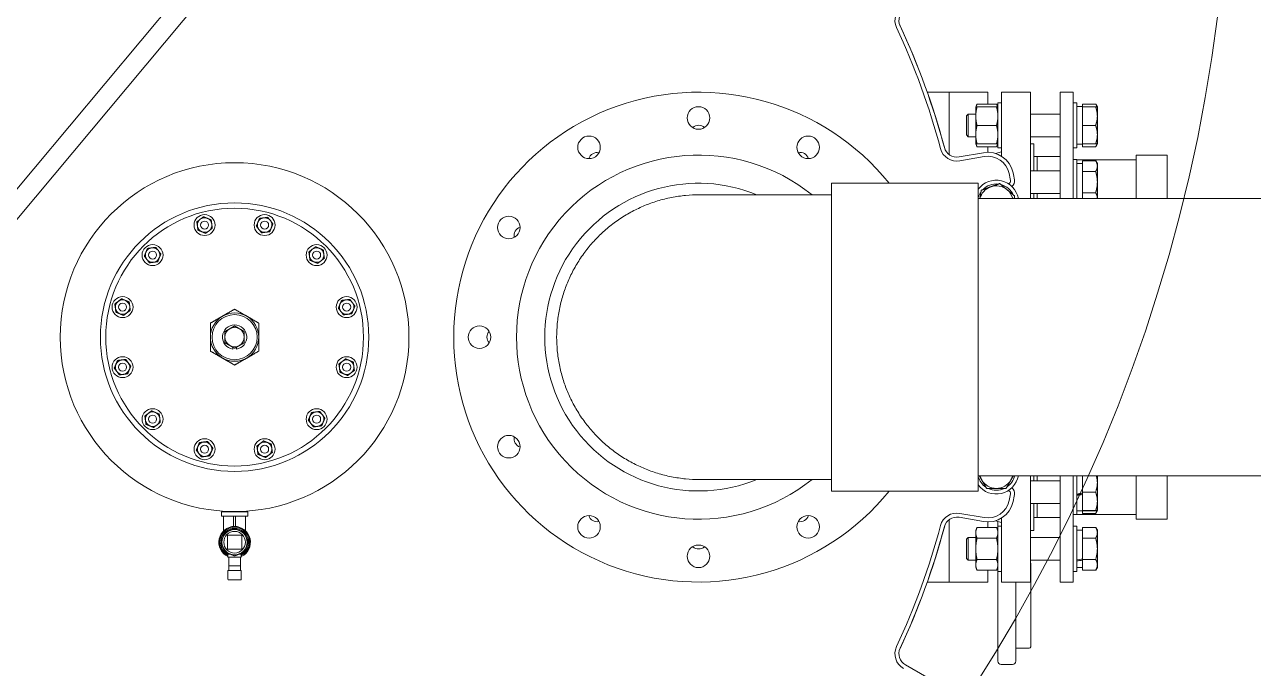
# Model space of a CAD drawing. Header units: inches. Extents: x 20 to 536, y 8 to 344.
# Drawn here: x 103.03 to 150.71, y 240.91 to 265.88 of the extents above; entities that cross this region are included whole.
import ezdxf

# ---------------------------------------------------------------- set-up
doc = ezdxf.new("R2010")
doc.units = ezdxf.units.IN
doc.header["$LTSCALE"] = 16
doc.header["$MEASUREMENT"] = 0
doc.layers.add('Visible', color=7, linetype='Continuous', lineweight=18)

msp = doc.modelspace()

# ---------------------------------------------------------------- linework, layer by layer
at = {"layer": 'Visible', "linetype": 'Continuous', "lineweight": 18}
for p, q in [((95.887973, 251.310081), (110.958537, 269.34139)), ((111.534004, 268.860414), (96.46344, 250.829105)), ((138.907326, 263.260326), (138.053795, 263.260326)), ((138.907326, 263.260326), (138.907326, 260.834954)), ((138.907326, 260.834954), (138.907326, 263.260326)), ((138.907326, 263.260326), (140.407326, 263.260326)), ((140.407326, 262.800925), (140.407326, 263.260326)), ((140.93435, 260.775675), (140.93435, 263.260326)), ((140.93435, 263.260326), (142.05935, 263.260326)), ((142.05935, 259.135326), (142.05935, 263.260326)), ((143.21435, 263.260326), (143.21435, 259.135326)), ((143.71435, 263.260326), (143.21435, 263.260326)), ((143.71435, 259.135326), (143.71435, 263.260326)), ((139.934725, 262.689696), (139.986592, 262.800925)), ((139.934725, 262.689696), (139.934725, 262.330196)), ((139.986592, 262.800925), (140.741858, 262.800925)), ((139.986592, 262.689696), (140.741858, 262.689696)), ((140.793725, 262.689696), (140.741858, 262.800925)), ((140.793725, 262.845696), (140.793725, 261.095696)), ((140.793725, 262.845696), (140.93435, 262.845696)), ((143.71435, 262.845696), (143.854975, 262.845696)), ((143.854975, 261.095696), (143.854975, 262.845696)), ((143.854975, 262.700196), (144.073975, 262.700196)), ((144.073975, 262.700196), (144.073975, 262.800632)), ((144.073975, 262.800632), (144.587904, 262.800632)), ((144.073975, 262.700196), (144.073975, 262.690768)), ((144.073975, 262.439916), (144.073975, 262.690768)), ((144.073975, 262.690768), (144.587904, 262.690768)), ((144.652098, 262.689449), (144.588784, 262.799112)), ((144.6521, 262.689446), (144.652098, 262.689449)), ((144.6521, 262.332058), (144.6521, 262.689446)), ((139.573975, 262.342046), (139.640129, 262.408196)), ((139.573975, 261.599346), (139.573975, 262.342046)), ((139.640129, 262.408196), (139.640129, 261.533196)), ((139.934725, 262.408196), (139.640129, 262.408196)), ((139.934725, 262.330196), (139.934725, 261.611196)), ((143.21435, 262.408196), (142.05935, 262.408196)), ((144.073975, 262.439916), (144.073975, 262.2242)), ((144.073975, 261.973348), (144.073975, 262.2242)), ((144.6521, 261.613312), (144.6521, 262.332058)), ((139.986592, 261.970696), (140.741858, 261.970696)), ((144.073975, 261.721569), (144.073975, 261.973348)), ((144.073975, 261.973348), (144.587904, 261.973348)), ((139.573975, 261.599346), (139.640129, 261.533196)), ((139.934725, 261.533196), (139.640129, 261.533196)), ((139.934725, 261.611196), (139.934725, 261.251696)), ((139.934725, 261.251696), (139.986592, 261.140466)), ((139.986592, 261.251696), (140.741858, 261.251696)), ((140.793725, 261.251696), (140.741858, 261.140466)), ((143.21435, 261.533196), (142.05935, 261.533196)), ((142.05935, 261.260326), (142.18435, 261.260326)), ((142.18435, 260.208234), (142.18435, 261.260326)), ((144.073975, 261.721569), (144.073975, 261.505055)), ((144.073975, 261.253276), (144.073975, 261.505055)), ((144.073975, 261.252348), (144.073975, 261.253276)), ((144.073975, 261.253276), (144.587904, 261.253276)), ((144.073975, 261.252348), (144.073975, 261.241196)), ((144.073975, 261.250623), (144.587904, 261.250623)), ((144.652098, 261.251942), (144.588784, 261.142279)), ((144.6521, 261.251946), (144.652098, 261.251942)), ((144.6521, 261.251949), (144.6521, 261.613312)), ((144.6521, 261.251946), (144.6521, 261.251949)), ((140.22982, 260.913036), (139.288135, 260.746992)), ((139.986592, 261.140466), (140.741858, 261.140466)), ((140.407326, 260.928221), (140.407326, 261.140466)), ((140.703905, 260.882031), (140.93435, 260.950326)), ((140.793725, 261.095696), (140.93435, 261.095696)), ((143.71435, 261.095696), (143.854975, 261.095696)), ((143.854975, 261.241196), (144.073975, 261.241196)), ((144.073975, 261.140759), (144.073975, 261.241196)), ((144.073975, 261.140759), (144.587904, 261.140759)), ((139.31505, 260.594347), (140.256736, 260.760391)), ((142.31435, 260.760326), (142.18435, 260.760326)), ((142.31435, 260.208234), (142.31435, 260.760326)), ((142.31435, 260.760326), (143.21435, 260.760326)), ((142.31435, 260.208234), (142.31435, 260.760326)), ((143.71435, 260.645734), (143.854975, 260.645734)), ((143.854975, 259.135326), (143.854975, 260.645734)), ((143.854975, 260.635326), (146.157326, 260.635326)), ((143.854975, 260.500234), (144.073975, 260.500234)), ((144.073975, 260.456377), (144.073975, 260.600671)), ((144.073975, 260.600671), (144.587904, 260.600671)), ((144.073975, 260.456377), (144.073975, 260.332293)), ((144.073975, 260.188), (144.073975, 260.332293)), ((144.6521, 260.489484), (144.588784, 260.59915)), ((144.6521, 260.394335), (144.6521, 260.489484)), ((144.6521, 259.773031), (144.6521, 260.394335)), ((143.21435, 260.208234), (142.05935, 260.208234)), ((144.073975, 259.897805), (144.073975, 260.188)), ((144.073975, 260.188), (144.587904, 260.188)), ((144.073975, 259.897805), (144.073975, 259.648257)), ((134.339326, 259.728326), (134.339326, 247.792326)), ((140.032326, 259.728326), (134.339326, 259.728326)), ((140.032326, 259.728326), (140.032326, 247.792326)), ((141.209427, 259.720019), (141.190411, 259.716666)), ((144.073975, 259.358063), (144.073975, 259.648257)), ((144.073975, 259.212162), (144.073975, 259.358063)), ((144.073975, 259.358063), (144.587904, 259.358063)), ((144.6521, 259.14943), (144.6521, 259.773031)), ((134.339326, 259.282326), (129.212985, 259.282326)), ((140.032326, 259.135326), (159.495076, 259.135326)), ((143.21435, 259.333234), (142.05935, 259.333234)), ((142.18435, 259.135326), (142.18435, 259.333234)), ((142.31435, 259.135326), (142.31435, 259.333234)), ((142.31435, 259.135326), (142.31435, 259.333234)), ((144.073975, 259.212162), (144.073975, 259.135326)), ((144.6521, 259.135326), (144.6521, 259.14943)), ((140.032326, 248.385326), (159.495076, 248.385326)), ((142.05935, 244.260326), (142.05935, 248.385326)), ((142.18435, 248.187418), (142.18435, 248.385326)), ((142.31435, 248.187418), (142.31435, 248.385326)), ((142.31435, 248.187418), (142.31435, 248.385326)), ((143.21435, 248.385326), (143.21435, 244.260326)), ((143.71435, 244.260326), (143.71435, 248.385326)), ((143.854975, 246.874918), (143.854975, 248.385326)), ((144.073975, 248.219139), (144.073975, 248.385326)), ((144.6521, 248.111281), (144.6521, 248.385326)), ((129.212985, 248.238326), (134.339326, 248.238326)), ((143.21435, 248.187418), (142.05935, 248.187418)), ((144.073975, 248.219139), (144.073975, 248.003423)), ((144.073975, 247.752571), (144.073975, 248.003423)), ((144.6521, 247.392535), (144.6521, 248.111281)), ((140.032326, 247.792326), (134.339326, 247.792326)), ((141.190411, 247.803987), (141.209427, 247.800634)), ((144.073975, 247.500792), (144.073975, 247.752571)), ((144.073975, 247.752571), (144.587904, 247.752571)), ((144.073975, 247.500792), (144.073975, 247.284278)), ((110.669727, 246.98757), (111.694924, 246.98757)), ((110.669727, 246.98757), (110.669727, 246.816704)), ((110.765802, 246.98757), (110.765165, 247.00796)), ((111.598849, 246.98757), (111.599486, 247.00796)), ((111.694924, 246.98757), (111.694924, 246.816704)), ((143.21435, 247.312418), (142.05935, 247.312418)), ((142.18435, 246.260326), (142.18435, 247.312418)), ((142.31435, 246.760326), (142.31435, 247.312418)), ((142.31435, 246.760326), (142.31435, 247.312418)), ((143.854975, 247.020418), (144.073975, 247.020418)), ((144.073975, 247.032499), (144.073975, 247.284278)), ((144.073975, 247.031571), (144.073975, 247.032499)), ((144.073975, 247.032499), (144.587904, 247.032499)), ((144.073975, 247.031571), (144.073975, 247.020418)), ((144.073975, 247.029846), (144.587904, 247.029846)), ((144.073975, 246.919982), (144.073975, 247.020418)), ((144.652098, 247.031165), (144.588784, 246.921502)), ((144.6521, 247.031168), (144.652098, 247.031165)), ((144.6521, 247.031172), (144.6521, 247.392535)), ((144.6521, 247.031168), (144.6521, 247.031172)), ((110.669727, 246.816704), (111.142955, 246.816704)), ((110.75516, 246.816704), (110.75516, 246.397019)), ((111.142955, 246.818218), (111.142955, 246.417701)), ((111.221696, 246.417701), (111.221696, 246.818218)), ((111.221696, 246.816704), (111.694924, 246.816704)), ((111.609491, 246.816704), (111.609491, 246.397019)), ((138.907326, 246.685698), (138.907326, 244.260326)), ((138.907326, 244.260326), (138.907326, 246.685698)), ((139.288135, 246.77366), (140.22982, 246.607616)), ((140.256736, 246.760261), (139.31505, 246.926306)), ((140.407326, 246.380186), (140.407326, 246.592431)), ((140.703905, 246.638622), (140.93435, 246.570326)), ((140.7902, 246.613047), (140.7902, 246.276516)), ((140.93435, 244.260326), (140.93435, 246.744977)), ((142.31435, 246.760326), (142.18435, 246.760326)), ((142.31435, 246.760326), (143.21435, 246.760326)), ((143.71435, 246.874918), (143.854975, 246.874918)), ((143.854975, 246.885326), (146.157326, 246.885326)), ((144.073975, 246.919982), (144.587904, 246.919982)), ((110.75516, 246.397019), (110.75516, 246.245428)), ((110.906735, 245.530877), (110.906735, 246.082058)), ((110.906735, 246.082058), (111.457916, 246.082058)), ((111.457916, 246.082058), (111.457916, 245.530877)), ((111.609491, 246.245428), (111.609491, 246.397019)), ((139.934725, 246.268957), (139.986592, 246.380186)), ((139.934725, 246.268957), (139.934725, 246.172629)), ((139.934725, 246.172629), (139.934725, 245.549957)), ((139.986592, 246.380186), (140.741858, 246.380186)), ((140.793725, 246.268957), (140.741858, 246.380186)), ((140.793725, 246.424957), (140.793725, 244.674957)), ((140.793725, 246.424957), (140.93435, 246.424957)), ((142.05935, 246.260326), (142.18435, 246.260326)), ((143.71435, 246.424957), (143.854975, 246.424957)), ((143.854975, 244.674957), (143.854975, 246.424957)), ((143.854975, 246.279457), (144.073975, 246.279457)), ((144.073975, 246.235599), (144.073975, 246.379893)), ((144.073975, 246.379893), (144.587904, 246.379893)), ((144.073975, 246.235599), (144.073975, 246.111516)), ((144.073975, 245.967222), (144.073975, 246.111516)), ((144.6521, 246.268707), (144.588784, 246.378373)), ((144.6521, 246.173558), (144.6521, 246.268707)), ((144.6521, 245.552254), (144.6521, 246.173558)), ((111.457916, 245.530877), (110.906735, 245.530877)), ((139.573975, 245.921307), (139.640129, 245.987457)), ((139.573975, 245.178607), (139.573975, 245.921307)), ((139.640129, 245.987457), (139.640129, 245.112457)), ((139.934725, 245.987457), (139.640129, 245.987457)), ((139.934725, 245.549957), (139.934725, 244.927284)), ((139.986592, 245.965071), (140.741858, 245.965071)), ((143.21435, 245.987457), (142.05935, 245.987457)), ((144.073975, 245.677028), (144.073975, 245.967222)), ((144.073975, 245.967222), (144.587904, 245.967222)), ((144.073975, 245.677028), (144.073975, 245.42748)), ((144.6521, 244.928653), (144.6521, 245.552254)), ((110.922196, 245.383845), (110.922196, 245.340968)), ((110.922196, 245.340968), (110.922196, 245.224593)), ((110.922196, 245.340968), (111.02571, 245.340968)), ((110.922196, 245.224593), (111.442456, 245.224593)), ((110.956126, 244.892057), (110.956126, 245.224593)), ((111.338941, 245.340968), (111.442456, 245.340968)), ((111.408526, 244.892057), (111.408526, 245.224593)), ((111.442456, 245.340968), (111.442456, 245.383845)), ((111.442456, 245.224593), (111.442456, 245.340968)), ((139.573975, 245.178607), (139.640129, 245.112457)), ((139.934725, 245.112457), (139.640129, 245.112457)), ((139.986592, 245.134842), (140.741858, 245.134842)), ((143.21435, 245.112457), (142.05935, 245.112457)), ((144.073975, 245.137286), (144.073975, 245.42748)), ((144.073975, 244.991385), (144.073975, 245.137286)), ((144.073975, 245.137286), (144.587904, 245.137286)), ((110.922196, 244.690486), (110.922196, 244.450197)), ((111.421576, 244.711366), (110.943076, 244.711366)), ((110.956126, 244.892057), (111.408526, 244.892057)), ((110.956126, 244.892057), (110.956126, 244.711366)), ((111.408526, 244.711366), (111.408526, 244.892057)), ((111.442456, 244.450197), (111.442456, 244.690486)), ((139.934725, 244.927284), (139.934725, 244.830957)), ((139.934725, 244.830957), (139.986592, 244.719727)), ((139.986592, 244.719727), (140.741858, 244.719727)), ((140.407326, 244.260326), (140.407326, 244.719727)), ((140.793725, 244.830957), (140.741858, 244.719727)), ((140.7902, 244.823397), (140.7902, 241.193917)), ((140.793725, 244.674957), (140.93435, 244.674957)), ((142.0652, 241.753917), (142.0652, 244.98682)), ((143.71435, 244.674957), (143.854975, 244.674957)), ((143.854975, 244.820457), (144.073975, 244.820457)), ((144.073975, 244.991385), (144.073975, 244.86592)), ((144.073975, 244.72002), (144.073975, 244.86592)), ((144.073975, 244.72002), (144.587904, 244.72002)), ((144.6521, 244.831207), (144.588784, 244.72154)), ((144.6521, 244.831207), (144.6521, 244.928653)), ((110.922196, 244.450197), (110.922196, 244.368313)), ((111.421576, 244.347433), (110.943076, 244.347433)), ((111.442456, 244.368313), (111.442456, 244.450197)), ((138.907326, 244.260326), (138.053795, 244.260326)), ((138.907326, 244.260326), (140.407326, 244.260326)), ((140.93435, 244.260326), (142.05935, 244.260326)), ((141.4902, 241.193917), (141.4902, 244.260326)), ((143.71435, 244.260326), (143.21435, 244.260326)), ((141.5102, 241.693917), (142.0052, 241.693917)), ((138.031671, 240.56825), (137.203567, 241.046357)), ((140.9152, 241.068917), (141.3652, 241.068917))]:
    msp.add_line(p, q, dxfattribs=at)
at = {"layer": 'Visible'}
for p, q in [((146.157326, 259.135326), (146.157326, 260.822326)), ((146.157326, 260.822326), (147.357326, 260.822326)), ((147.357326, 259.135326), (147.357326, 260.822326)), ((111.114525, 253.366458), (111.114525, 253.293877)), ((111.250126, 253.293877), (111.250126, 253.366458)), ((146.157326, 246.698326), (146.157326, 248.385326)), ((147.357326, 246.698326), (147.357326, 248.385326)), ((146.157326, 246.698326), (147.357326, 246.698326))]:
    msp.add_line(p, q, dxfattribs=at)
at = {"layer": 'Visible', "linetype": 'Continuous', "lineweight": 18}
for centre, radius in [((86.823753, 274.199595), 63), ((129.182326, 262.260326), 0.4375), ((124.932326, 261.121542), 0.4375), ((133.432326, 261.121542), 0.4375), ((111.182326, 253.760326), 6.76524), ((111.182326, 253.760326), 5.207591), ((111.182326, 253.760326), 5), ((110.01764, 258.106992), 0.406), ((112.347011, 258.106992), 0.406), ((121.82111, 258.010326), 0.4375), ((110.01764, 258.106992), 0.15625), ((112.347011, 258.106992), 0.15625), ((108.000345, 256.942307), 0.406), ((108.000345, 256.942307), 0.15625), ((114.364306, 256.942307), 0.406), ((114.364306, 256.942307), 0.15625), ((106.835659, 254.925012), 0.406), ((106.835659, 254.925012), 0.15625), ((115.528992, 254.925012), 0.406), ((115.528992, 254.925012), 0.15625), ((120.682326, 253.760326), 0.4375), ((106.835659, 252.59564), 0.406), ((106.835659, 252.59564), 0.15625), ((115.528992, 252.59564), 0.406), ((115.528992, 252.59564), 0.15625), ((108.000345, 250.578346), 0.406), ((114.364306, 250.578346), 0.406), ((108.000345, 250.578346), 0.15625), ((114.364306, 250.578346), 0.15625), ((110.01764, 249.41366), 0.406), ((112.347011, 249.41366), 0.406), ((121.82111, 249.510326), 0.4375), ((110.01764, 249.41366), 0.15625), ((112.347011, 249.41366), 0.15625), ((124.932326, 246.39911), 0.4375), ((133.432326, 246.39911), 0.4375), ((111.182326, 245.806468), 0.418652), ((129.182326, 245.260326), 0.4375)]:
    msp.add_circle(centre, radius, dxfattribs=at)
at = {"layer": 'Visible'}
msp.add_circle((111.182326, 253.760326), 0.875, dxfattribs=at)
at = {"layer": 'Visible', "linetype": 'Continuous', "lineweight": 18}
for centre, radius, start, end in [((137.453567, 266.041283), 0.655, 120, 205.0545703), ((137.453567, 266.041283), 0.5, 120, 205.0545703), ((111.182326, 253.760326), 28.345, 14.9454297, 25.0545703), ((111.182326, 253.760326), 28.501331, 14.872782, 25.127218), ((111.182326, 253.760326), 28.5, 14.9454297, 25.0545703), ((129.182326, 253.760326), 9.5, 38.9182215, 321.0817785), ((129.182326, 261.635626), 0.34045, 47.7284021, 132.2715979), ((125.245126, 260.579726), 0.34045, 77.865466, 162.1317463), ((133.119726, 260.580626), 0.34045, 17.7114295, 102.2405922), ((139.201311, 261.239396), 0.655, 194.9454297, 280), ((139.201311, 261.239396), 0.5, 194.9454297, 280), ((140.403469, 259.928229), 1, 11.9188512, 100), ((140.403469, 259.928229), 0.845, 11.9188512, 100), ((141.19293, 259.813575), 0.095, 280, 11.4037607), ((111.182326, 253.760326), 30.71, 11.4037607, 11.9188512), ((141.19293, 259.813575), 0.25, 304.2565302, 11.4037607), ((111.182326, 253.760326), 30.865, 11.4037607, 11.9188512), ((129.182326, 253.760326), 5.968, 67.7088164, 292.2911836), ((140.288319, 258.892498), 0.655, 112.9900506, 113.0061058), ((110.01764, 258.106992), 0.2815, 67.5, 127.5), ((112.347011, 258.106992), 0.2815, 97.5, 157.5), ((112.347011, 258.106992), 0.2815, 37.5, 97.5), ((110.01764, 258.106992), 0.2815, 127.5, 187.5), ((110.01764, 258.106992), 0.2815, 187.5, 247.5), ((110.01764, 258.106992), 0.2815, 7.5, 67.5), ((110.01764, 258.106992), 0.2815, 307.5, 7.5), ((112.347011, 258.106992), 0.2815, 157.5, 217.5), ((112.347011, 258.106992), 0.2815, 217.5, 277.5), ((112.347011, 258.106992), 0.2815, 277.5, 337.5), ((112.347011, 258.106992), 0.2815, 337.5, 37.5), ((122.362026, 257.697726), 0.34045, 107.7114295, 192.2405922), ((110.01764, 258.106992), 0.2815, 247.5, 307.5), ((108.000345, 256.942307), 0.2815, 157.5, 217.5), ((108.000345, 256.942307), 0.2815, 97.5, 157.5), ((108.000345, 256.942307), 0.2815, 37.5, 97.5), ((108.000345, 256.942307), 0.2815, 337.5, 37.5), ((114.364306, 256.942307), 0.2815, 127.5, 187.5), ((114.364306, 256.942307), 0.2815, 67.5, 127.5), ((114.364306, 256.942307), 0.2815, 7.5, 67.5), ((114.364306, 256.942307), 0.2815, 307.5, 7.5), ((108.000345, 256.942307), 0.2815, 217.5, 277.5), ((108.000345, 256.942307), 0.2815, 277.5, 337.5), ((114.364306, 256.942307), 0.2815, 187.5, 247.5), ((114.364306, 256.942307), 0.2815, 247.5, 307.5), ((106.835659, 254.925012), 0.2815, 127.5, 187.5), ((106.835659, 254.925012), 0.2815, 67.5, 127.5), ((106.835659, 254.925012), 0.2815, 7.5, 67.5), ((115.528992, 254.925012), 0.2815, 97.5, 157.5), ((115.528992, 254.925012), 0.2815, 37.5, 97.5), ((115.528992, 254.925012), 0.2815, 337.5, 37.5), ((106.835659, 254.925012), 0.2815, 187.5, 247.5), ((106.835659, 254.925012), 0.2815, 247.5, 307.5), ((106.835659, 254.925012), 0.2815, 307.5, 7.5), ((115.528992, 254.925012), 0.2815, 157.5, 217.5), ((115.528992, 254.925012), 0.2815, 217.5, 277.5), ((115.528992, 254.925012), 0.2815, 277.5, 337.5), ((121.309726, 253.760326), 0.34045, 138.1328071, 221.8671929), ((106.835659, 252.59564), 0.2815, 157.5, 217.5), ((106.835659, 252.59564), 0.2815, 97.5, 157.5), ((106.835659, 252.59564), 0.2815, 37.5, 97.5), ((106.835659, 252.59564), 0.2815, 337.5, 37.5), ((115.528992, 252.59564), 0.2815, 127.5, 187.5), ((115.528992, 252.59564), 0.2815, 67.5, 127.5), ((115.528992, 252.59564), 0.2815, 7.5, 67.5), ((106.835659, 252.59564), 0.2815, 217.5, 277.5), ((106.835659, 252.59564), 0.2815, 277.5, 337.5), ((115.528992, 252.59564), 0.2815, 187.5, 247.5), ((115.528992, 252.59564), 0.2815, 247.5, 307.5), ((115.528992, 252.59564), 0.2815, 307.5, 7.5), ((108.000345, 250.578346), 0.2815, 127.5, 187.5), ((108.000345, 250.578346), 0.2815, 67.5, 127.5), ((108.000345, 250.578346), 0.2815, 7.5, 67.5), ((114.364306, 250.578346), 0.2815, 97.5, 157.5), ((114.364306, 250.578346), 0.2815, 37.5, 97.5), ((108.000345, 250.578346), 0.2815, 187.5, 247.5), ((108.000345, 250.578346), 0.2815, 247.5, 307.5), ((108.000345, 250.578346), 0.2815, 307.5, 7.5), ((114.364306, 250.578346), 0.2815, 157.5, 217.5), ((114.364306, 250.578346), 0.2815, 217.5, 277.5), ((114.364306, 250.578346), 0.2815, 277.5, 337.5), ((114.364306, 250.578346), 0.2815, 337.5, 37.5), ((122.362926, 249.823126), 0.34045, 167.865466, 252.1317463), ((110.01764, 249.41366), 0.2815, 157.5, 217.5), ((110.01764, 249.41366), 0.2815, 97.5, 157.5), ((110.01764, 249.41366), 0.2815, 37.5, 97.5), ((110.01764, 249.41366), 0.2815, 337.5, 37.5), ((112.347011, 249.41366), 0.2815, 127.5, 187.5), ((112.347011, 249.41366), 0.2815, 187.5, 247.5), ((112.347011, 249.41366), 0.2815, 67.5, 127.5), ((112.347011, 249.41366), 0.2815, 7.5, 67.5), ((112.347011, 249.41366), 0.2815, 307.5, 7.5), ((110.01764, 249.41366), 0.2815, 217.5, 277.5), ((110.01764, 249.41366), 0.2815, 277.5, 337.5), ((112.347011, 249.41366), 0.2815, 247.5, 307.5), ((140.288319, 248.628154), 0.655, 246.9938942, 247.0099494), ((141.19293, 247.707077), 0.25, 348.5962393, 55.7434698), ((141.19293, 247.707077), 0.095, 348.5962393, 80), ((111.182326, 253.760326), 30.71, 348.0811488, 348.5962393), ((111.182326, 253.760326), 30.865, 348.0811488, 348.5962393), ((140.403469, 247.592424), 1, 260, 348.0811488), ((140.403469, 247.592424), 0.845, 260, 348.0811488), ((111.182326, 247.329302), 0.512598, 265.5950645, 274.4049355), ((125.244926, 246.940026), 0.34045, 197.7114295, 282.2405922), ((133.119526, 246.940926), 0.34045, 257.865466, 342.1317463), ((139.201311, 246.281257), 0.655, 80, 165.0545703), ((139.201311, 246.281257), 0.5, 80, 165.0545703), ((111.182326, 245.806468), 0.6125, 295.131805, 244.868195), ((111.182326, 245.806468), 0.581875, 296.5548781, 243.4451219), ((111.182326, 245.806468), 0.538234, 298.9013143, 241.0986857), ((111.182326, 245.806468), 0.49, 157.5, 202.5), ((111.182326, 245.806468), 0.49, 112.5, 157.5), ((111.182326, 245.806468), 0.49, 67.5, 112.5), ((111.182326, 245.806468), 0.49, 22.5, 67.5), ((111.182326, 245.806468), 0.49, 337.5, 22.5), ((111.182326, 253.760326), 28.345, 334.9454297, 345.0545703), ((111.182326, 253.760326), 28.501331, 334.872782, 345.127218), ((111.182326, 253.760326), 28.5, 334.9454297, 345.0545703), ((111.182326, 245.806468), 0.49, 202.5, 247.5), ((111.182326, 245.806468), 0.49, 292.5, 337.5), ((129.182326, 245.885026), 0.34045, 227.7284021, 312.2715979), ((111.182326, 245.806468), 0.49, 247.5, 292.5), ((110.943076, 244.690486), 0.02088, 90, 180), ((111.421576, 244.690486), 0.02088, 0, 90), ((142.0052, 244.98682), 0.06, 0, 25.5108512), ((110.943076, 244.368313), 0.02088, 180, 270), ((111.421576, 244.368313), 0.02088, 270, 0), ((137.453567, 241.479369), 0.655, 154.9454297, 240), ((142.0052, 241.753917), 0.06, 270, 0), ((137.453567, 241.479369), 0.5, 154.9454297, 240), ((141.5102, 241.673917), 0.02, 90, 180), ((140.9152, 241.193917), 0.125, 180, 270), ((141.3652, 241.193917), 0.125, 270, 0)]:
    msp.add_arc(centre, radius, start, end, dxfattribs=at)
at = {"layer": 'Visible'}
for centre, radius, start, end in [((129.182326, 253.760326), 7.062, 51.4377602, 308.5622398), ((140.732793, 258.970871), 0.875, 10.8331144, 143.1810978), ((140.732793, 258.970871), 0.7295, 144.1702714, 163.7810784), ((140.732793, 258.970871), 0.656, 110.1111301, 165.4814065), ((140.732793, 258.970871), 0.7295, 84.1702714, 136.0519887), ((140.732793, 258.970871), 0.656, 50.1111301, 110.1111301), ((140.732793, 258.970871), 0.7295, 24.1702714, 76.0519887), ((140.732793, 258.970871), 0.656, 14.5185935, 50.1111301), ((140.732793, 258.970871), 0.7295, 13.0285029, 16.0519887), ((111.182326, 253.760326), 0.9375, 120, 180), ((111.182326, 253.760326), 0.9375, 60, 120), ((111.182326, 253.760326), 0.9375, 0, 60), ((111.182326, 253.760326), 0.471351, 278.2703145, 261.7296855), ((111.182326, 253.760326), 0.375, 60, 120), ((111.182326, 253.760326), 0.9375, 180, 240), ((111.182326, 253.760326), 0.375, 120, 180), ((111.182326, 253.760326), 0.375, 180, 240), ((111.182326, 253.760326), 0.375, 0, 60), ((111.182326, 253.760326), 0.375, 300, 0), ((111.182326, 253.760326), 0.9375, 300, 0), ((111.182326, 253.760326), 0.375, 240, 300), ((111.182326, 253.760326), 0.9375, 240, 300), ((140.732793, 248.549781), 0.875, 216.8189022, 349.1668856), ((140.732793, 248.549781), 0.656, 194.5185935, 210.1111301), ((140.732793, 248.549781), 0.7295, 304.1702714, 346.9714971), ((140.732793, 248.549781), 0.656, 330.1111301, 345.4814065), ((140.732793, 248.549781), 0.7295, 196.2189216, 236.0519887), ((140.732793, 248.549781), 0.656, 210.1111301, 270.1111301), ((140.732793, 248.549781), 0.656, 270.1111301, 330.1111301), ((140.732793, 248.549781), 0.7295, 244.1702714, 296.0519887)]:
    msp.add_arc(centre, radius, start, end, dxfattribs=at)
at = {"layer": 'Visible', "linetype": 'Continuous', "lineweight": 18}
for centre, major_axis, ratio, start_param, end_param in [((143.918723, 259.770734), (4.137183, 0.068151), 0.175556574, 1.53036991, 1.583313683), ((144.229226, 259.770734), (4.137183, 0.068151), 0.175556574, 1.605438941, 1.658488308), ((143.918723, 247.749918), (4.137185, 0.726681), 0.015487291, 4.694259446, 4.747203219), ((144.229226, 247.749918), (-2.489684, -0.437303), 0.015487291, 1.417183811, 1.486884882), ((144.229226, 247.749918), (4.137185, 0.726681), 0.015487291, 4.619084821, 4.672134188), ((143.918723, 245.549957), (4.136766, 0.602174), 0.099539582, 4.682491109, 4.735434882), ((144.229226, 245.549957), (4.136766, 0.602174), 0.099539582, 4.607316484, 4.660365851)]:
    msp.add_ellipse(centre, major_axis=major_axis, ratio=ratio, start_param=start_param, end_param=end_param, dxfattribs=at)
for points, weights in [([(139.934725, 262.689696), (139.934725, 262.689696), (139.986592, 262.689696)], [1, 1.0379548493, 1]), ([(139.986592, 262.689696), (139.934725, 262.49704), (139.934725, 262.330196)], [1, 1.0379548493, 1]), ([(139.986592, 262.800925), (139.959244, 262.742278), (139.946552, 262.689696)], [1, 1.01965956375, 1.01895290532]), ([(140.781898, 262.689696), (140.769205, 262.742278), (140.741858, 262.800925)], [1.01895290532, 1.01965956375, 1]), ([(140.793725, 262.330196), (140.793725, 262.49704), (140.741858, 262.689696)], [1, 1.0379548493, 1]), ([(140.741858, 262.689696), (140.793725, 262.689696), (140.793725, 262.689696)], [1, 1.0379548493, 1]), ([(144.637461, 262.690058), (144.621752, 262.74233), (144.587904, 262.800632)], [1.02385469408, 1.02721658286, 1.01001874936]), ([(144.587904, 262.690768), (144.651744, 262.690061), (144.652098, 262.689449)], [1.01001874936, 1.04295195648, 1.00049098489]), ([(144.6521, 262.332058), (144.6521, 262.498536), (144.587904, 262.690768)], [1, 1.04314139574, 1.01001874936]), ([(139.934725, 262.330196), (139.934725, 262.163351), (139.986592, 261.970696)], [1, 1.0379548493, 1]), ([(140.741858, 261.970696), (140.793725, 262.163351), (140.793725, 262.330196)], [1, 1.0379548493, 1]), ([(144.587904, 261.973348), (144.6521, 262.165581), (144.6521, 262.332058)], [1.01001874936, 1.04314139574, 1]), ([(139.986592, 261.970696), (139.934725, 261.77804), (139.934725, 261.611196)], [1, 1.0379548493, 1]), ([(140.793725, 261.611196), (140.793725, 261.77804), (140.741858, 261.970696)], [1, 1.0379548493, 1]), ([(144.6521, 261.613312), (144.6521, 261.780406), (144.587904, 261.973348)], [1, 1.04314139574, 1.01001874936]), ([(139.986592, 261.251696), (139.934725, 261.251696), (139.934725, 261.251696)], [1, 1.0379548493, 1]), ([(139.934725, 261.611196), (139.934725, 261.444351), (139.986592, 261.251696)], [1, 1.0379548493, 1]), ([(139.946552, 261.251696), (139.959244, 261.199114), (139.986592, 261.140466)], [1.01895290532, 1.01965956375, 1]), ([(140.741858, 261.251696), (140.793725, 261.444351), (140.793725, 261.611196)], [1, 1.0379548493, 1]), ([(140.793725, 261.251696), (140.793725, 261.251696), (140.741858, 261.251696)], [1, 1.0379548493, 1]), ([(140.741858, 261.140466), (140.769205, 261.199114), (140.781898, 261.251696)], [1, 1.01965956375, 1.01895290532]), ([(144.587904, 261.253276), (144.6521, 261.446219), (144.6521, 261.613312)], [1.01001874936, 1.04314139574, 1]), ([(144.6521, 261.251949), (144.6521, 261.252565), (144.587904, 261.253276)], [1, 1.04314139574, 1.01001874936]), ([(144.587904, 261.250623), (144.6521, 261.251334), (144.6521, 261.251949)], [1.01001874936, 1.04314139574, 1]), ([(144.587904, 261.140759), (144.621363, 261.199033), (144.637091, 261.251326)], [1.01001874936, 1.0270157383, 1.02393041351]), ([(144.588784, 261.142279), (144.588345, 261.14152), (144.587904, 261.140759)], [1.01045681717, 1.01023947663, 1.01001874936]), ([(144.6521, 260.394335), (144.6521, 260.490096), (144.587904, 260.600671)], [1, 1.04314139574, 1.01001874936]), ([(144.587904, 260.188), (144.6521, 260.298574), (144.6521, 260.394335)], [1.01001874936, 1.04314139574, 1]), ([(144.6521, 259.773031), (144.6521, 259.965619), (144.587904, 260.188)], [1, 1.04314139574, 1.01001874936]), ([(144.587904, 259.358063), (144.6521, 259.580444), (144.6521, 259.773031)], [1.01001874936, 1.04314139574, 1]), ([(144.6521, 259.14943), (144.6521, 259.246257), (144.587904, 259.358063)], [1, 1.04314139574, 1.01001874936]), ([(144.651784, 259.135326), (144.6521, 259.142381), (144.6521, 259.14943)], [1.00566625301, 1.0030199841, 1]), ([(109.846274, 258.330321), (109.906114, 258.376239), (109.975213, 258.42926)], [1, 1.0379548493, 1]), ([(109.975213, 258.42926), (110.055679, 258.395929), (110.125365, 258.367064)], [1, 1.0379548493, 1]), ([(112.149134, 258.36487), (112.235486, 258.376239), (112.310268, 258.386084)], [1, 1.0379548493, 1]), ([(112.310268, 258.386084), (112.385051, 258.395929), (112.471402, 258.407298)], [1, 1.0379548493, 1]), ([(112.471402, 258.407298), (112.524423, 258.338199), (112.57034, 258.278359)], [1, 1.0379548493, 1]), ([(109.717334, 258.231383), (109.786433, 258.284404), (109.846274, 258.330321)], [1, 1.0379548493, 1]), ([(109.738548, 258.070249), (109.728703, 258.145032), (109.717334, 258.231383)], [1, 1.0379548493, 1]), ([(109.759762, 257.909116), (109.748393, 257.995467), (109.738548, 258.070249)], [1, 1.0379548493, 1]), ([(109.909914, 257.84692), (109.840228, 257.875785), (109.759762, 257.909116)], [1, 1.0379548493, 1]), ([(110.125365, 258.367064), (110.195051, 258.338199), (110.275518, 258.304869)], [1, 1.0379548493, 1]), ([(110.317945, 257.982602), (110.248847, 257.929581), (110.189006, 257.883663)], [1, 1.0379548493, 1]), ([(110.275518, 258.304869), (110.286886, 258.218518), (110.296732, 258.143735)], [1, 1.0379548493, 1]), ([(110.296732, 258.143735), (110.306577, 258.068953), (110.317945, 257.982602)], [1, 1.0379548493, 1]), ([(112.024744, 258.064565), (112.058074, 258.145032), (112.086939, 258.214718)], [1, 1.0379548493, 1]), ([(112.123682, 257.935626), (112.077765, 257.995467), (112.024744, 258.064565)], [1, 1.0379548493, 1]), ([(112.086939, 258.214718), (112.115804, 258.284404), (112.149134, 258.36487)], [1, 1.0379548493, 1]), ([(112.222621, 257.806687), (112.1696, 257.875785), (112.123682, 257.935626)], [1, 1.0379548493, 1]), ([(112.607083, 257.999267), (112.578218, 257.929581), (112.544888, 257.849114)], [1, 1.0379548493, 1]), ([(112.57034, 258.278359), (112.616258, 258.218518), (112.669279, 258.14942)], [1, 1.0379548493, 1]), ([(112.669279, 258.14942), (112.635948, 258.068953), (112.607083, 257.999267)], [1, 1.0379548493, 1]), ([(110.060067, 257.784725), (109.979601, 257.818055), (109.909914, 257.84692)], [1, 1.0379548493, 1]), ([(110.189006, 257.883663), (110.129165, 257.837746), (110.060067, 257.784725)], [1, 1.0379548493, 1]), ([(112.383754, 257.827901), (112.308972, 257.818055), (112.222621, 257.806687)], [1, 1.0379548493, 1]), ([(112.544888, 257.849114), (112.458537, 257.837746), (112.383754, 257.827901)], [1, 1.0379548493, 1]), ([(107.678078, 256.899879), (107.711408, 256.980346), (107.740273, 257.050032)], [1, 1.0379548493, 1]), ([(107.740273, 257.050032), (107.769138, 257.119718), (107.802468, 257.200185)], [1, 1.0379548493, 1]), ([(107.802468, 257.200185), (107.88882, 257.211553), (107.963602, 257.221398)], [1, 1.0379548493, 1]), ([(107.963602, 257.221398), (108.038384, 257.231244), (108.124736, 257.242612)], [1, 1.0379548493, 1]), ([(108.124736, 257.242612), (108.177757, 257.173514), (108.223674, 257.113673)], [1, 1.0379548493, 1]), ([(108.223674, 257.113673), (108.269591, 257.053832), (108.322612, 256.984734)], [1, 1.0379548493, 1]), ([(108.322612, 256.984734), (108.289282, 256.904267), (108.260417, 256.834581)], [1, 1.0379548493, 1]), ([(114.064001, 257.066697), (114.133099, 257.119718), (114.19294, 257.165636)], [1, 1.0379548493, 1]), ([(114.085214, 256.905564), (114.075369, 256.980346), (114.064001, 257.066697)], [1, 1.0379548493, 1]), ([(114.19294, 257.165636), (114.252781, 257.211553), (114.321879, 257.264574)], [1, 1.0379548493, 1]), ([(114.321879, 257.264574), (114.402345, 257.231244), (114.472031, 257.202379)], [1, 1.0379548493, 1]), ([(114.472031, 257.202379), (114.541718, 257.173514), (114.622184, 257.140183)], [1, 1.0379548493, 1]), ([(114.622184, 257.140183), (114.633553, 257.053832), (114.643398, 256.97905)], [1, 1.0379548493, 1]), ([(114.643398, 256.97905), (114.653243, 256.904267), (114.664611, 256.817916)], [1, 1.0379548493, 1]), ([(107.777016, 256.77094), (107.731099, 256.830781), (107.678078, 256.899879)], [1, 1.0379548493, 1]), ([(107.875954, 256.642001), (107.822934, 256.711099), (107.777016, 256.77094)], [1, 1.0379548493, 1]), ([(108.037088, 256.663215), (107.962306, 256.65337), (107.875954, 256.642001)], [1, 1.0379548493, 1]), ([(108.198222, 256.684429), (108.111871, 256.67306), (108.037088, 256.663215)], [1, 1.0379548493, 1]), ([(108.260417, 256.834581), (108.231552, 256.764895), (108.198222, 256.684429)], [1, 1.0379548493, 1]), ([(114.106428, 256.74443), (114.09506, 256.830781), (114.085214, 256.905564)], [1, 1.0379548493, 1]), ([(114.256581, 256.682235), (114.186895, 256.711099), (114.106428, 256.74443)], [1, 1.0379548493, 1]), ([(114.406733, 256.620039), (114.326267, 256.65337), (114.256581, 256.682235)], [1, 1.0379548493, 1]), ([(114.535672, 256.718978), (114.475832, 256.67306), (114.406733, 256.620039)], [1, 1.0379548493, 1]), ([(114.664611, 256.817916), (114.595513, 256.764895), (114.535672, 256.718978)], [1, 1.0379548493, 1]), ([(106.535354, 255.049402), (106.604452, 255.102423), (106.664293, 255.148341)], [1, 1.0379548493, 1]), ([(106.556568, 254.888269), (106.546722, 254.963051), (106.535354, 255.049402)], [1, 1.0379548493, 1]), ([(106.664293, 255.148341), (106.724134, 255.194258), (106.793232, 255.247279)], [1, 1.0379548493, 1]), ([(106.793232, 255.247279), (106.873699, 255.213949), (106.943385, 255.185084)], [1, 1.0379548493, 1]), ([(106.943385, 255.185084), (107.013071, 255.156219), (107.093537, 255.122889)], [1, 1.0379548493, 1]), ([(107.093537, 255.122889), (107.104906, 255.036537), (107.114751, 254.961755)], [1, 1.0379548493, 1]), ([(115.26892, 255.032737), (115.297785, 255.102423), (115.331115, 255.18289)], [1, 1.0379548493, 1]), ([(115.331115, 255.18289), (115.417466, 255.194258), (115.492249, 255.204104)], [1, 1.0379548493, 1]), ([(115.492249, 255.204104), (115.567031, 255.213949), (115.653382, 255.225317)], [1, 1.0379548493, 1]), ([(115.653382, 255.225317), (115.706403, 255.156219), (115.752321, 255.096378)], [1, 1.0379548493, 1]), ([(115.752321, 255.096378), (115.798238, 255.036537), (115.851259, 254.967439)], [1, 1.0379548493, 1]), ([(106.577781, 254.727135), (106.566413, 254.813486), (106.556568, 254.888269)], [1, 1.0379548493, 1]), ([(106.727934, 254.66494), (106.658248, 254.693805), (106.577781, 254.727135)], [1, 1.0379548493, 1]), ([(106.878087, 254.602744), (106.79762, 254.636075), (106.727934, 254.66494)], [1, 1.0379548493, 1]), ([(107.007026, 254.701683), (106.947185, 254.655765), (106.878087, 254.602744)], [1, 1.0379548493, 1]), ([(107.135965, 254.800621), (107.066867, 254.7476), (107.007026, 254.701683)], [1, 1.0379548493, 1]), ([(107.114751, 254.961755), (107.124596, 254.886973), (107.135965, 254.800621)], [1, 1.0379548493, 1]), ([(115.206724, 254.882585), (115.240055, 254.963051), (115.26892, 255.032737)], [1, 1.0379548493, 1]), ([(115.305663, 254.753645), (115.259745, 254.813486), (115.206724, 254.882585)], [1, 1.0379548493, 1]), ([(115.404601, 254.624706), (115.35158, 254.693805), (115.305663, 254.753645)], [1, 1.0379548493, 1]), ([(115.565735, 254.64592), (115.490953, 254.636075), (115.404601, 254.624706)], [1, 1.0379548493, 1]), ([(115.726869, 254.667134), (115.640517, 254.655765), (115.565735, 254.64592)], [1, 1.0379548493, 1]), ([(115.789064, 254.817286), (115.760199, 254.7476), (115.726869, 254.667134)], [1, 1.0379548493, 1]), ([(115.851259, 254.967439), (115.817929, 254.886973), (115.789064, 254.817286)], [1, 1.0379548493, 1]), ([(106.513392, 252.553213), (106.546722, 252.63368), (106.575587, 252.703366)], [1, 1.0379548493, 1]), ([(106.575587, 252.703366), (106.604452, 252.773052), (106.637783, 252.853518)], [1, 1.0379548493, 1]), ([(106.637783, 252.853518), (106.724134, 252.864887), (106.798916, 252.874732)], [1, 1.0379548493, 1]), ([(106.798916, 252.874732), (106.873699, 252.884577), (106.96005, 252.895946)], [1, 1.0379548493, 1]), ([(106.96005, 252.895946), (107.013071, 252.826848), (107.058988, 252.767007)], [1, 1.0379548493, 1]), ([(107.058988, 252.767007), (107.104906, 252.707166), (107.157927, 252.638068)], [1, 1.0379548493, 1]), ([(115.228686, 252.720031), (115.297785, 252.773052), (115.357625, 252.818969)], [1, 1.0379548493, 1]), ([(115.2499, 252.558897), (115.240055, 252.63368), (115.228686, 252.720031)], [1, 1.0379548493, 1]), ([(115.357625, 252.818969), (115.417466, 252.864887), (115.486564, 252.917908)], [1, 1.0379548493, 1]), ([(115.486564, 252.917908), (115.567031, 252.884577), (115.636717, 252.855712)], [1, 1.0379548493, 1]), ([(115.636717, 252.855712), (115.706403, 252.826848), (115.78687, 252.793517)], [1, 1.0379548493, 1]), ([(115.78687, 252.793517), (115.798238, 252.707166), (115.808084, 252.632384)], [1, 1.0379548493, 1]), ([(106.61233, 252.424274), (106.566413, 252.484115), (106.513392, 252.553213)], [1, 1.0379548493, 1]), ([(106.711269, 252.295335), (106.658248, 252.364433), (106.61233, 252.424274)], [1, 1.0379548493, 1]), ([(106.872402, 252.316549), (106.79762, 252.306703), (106.711269, 252.295335)], [1, 1.0379548493, 1]), ([(107.033536, 252.337762), (106.947185, 252.326394), (106.872402, 252.316549)], [1, 1.0379548493, 1]), ([(107.095731, 252.487915), (107.066867, 252.418229), (107.033536, 252.337762)], [1, 1.0379548493, 1]), ([(107.157927, 252.638068), (107.124596, 252.557601), (107.095731, 252.487915)], [1, 1.0379548493, 1]), ([(115.271114, 252.397764), (115.259745, 252.484115), (115.2499, 252.558897)], [1, 1.0379548493, 1]), ([(115.421266, 252.335568), (115.35158, 252.364433), (115.271114, 252.397764)], [1, 1.0379548493, 1]), ([(115.571419, 252.273373), (115.490953, 252.306703), (115.421266, 252.335568)], [1, 1.0379548493, 1]), ([(115.700358, 252.372311), (115.640517, 252.326394), (115.571419, 252.273373)], [1, 1.0379548493, 1]), ([(115.829297, 252.47125), (115.760199, 252.418229), (115.700358, 252.372311)], [1, 1.0379548493, 1]), ([(115.808084, 252.632384), (115.817929, 252.557601), (115.829297, 252.47125)], [1, 1.0379548493, 1]), ([(107.70004, 250.702736), (107.769138, 250.755757), (107.828979, 250.801675)], [1, 1.0379548493, 1]), ([(107.828979, 250.801675), (107.88882, 250.847592), (107.957918, 250.900613)], [1, 1.0379548493, 1]), ([(107.957918, 250.900613), (108.038384, 250.867283), (108.10807, 250.838418)], [1, 1.0379548493, 1]), ([(108.10807, 250.838418), (108.177757, 250.809553), (108.258223, 250.776222)], [1, 1.0379548493, 1]), ([(108.258223, 250.776222), (108.269591, 250.689871), (108.279437, 250.615089)], [1, 1.0379548493, 1]), ([(114.104234, 250.686071), (114.133099, 250.755757), (114.166429, 250.836224)], [1, 1.0379548493, 1]), ([(114.166429, 250.836224), (114.252781, 250.847592), (114.327563, 250.857437)], [1, 1.0379548493, 1]), ([(114.327563, 250.857437), (114.402345, 250.867283), (114.488697, 250.878651)], [1, 1.0379548493, 1]), ([(114.488697, 250.878651), (114.541718, 250.809553), (114.587635, 250.749712)], [1, 1.0379548493, 1]), ([(107.721253, 250.541602), (107.711408, 250.616385), (107.70004, 250.702736)], [1, 1.0379548493, 1]), ([(107.742467, 250.380469), (107.731099, 250.46682), (107.721253, 250.541602)], [1, 1.0379548493, 1]), ([(107.89262, 250.318274), (107.822934, 250.347138), (107.742467, 250.380469)], [1, 1.0379548493, 1]), ([(108.042772, 250.256078), (107.962306, 250.289409), (107.89262, 250.318274)], [1, 1.0379548493, 1]), ([(108.171711, 250.355017), (108.111871, 250.309099), (108.042772, 250.256078)], [1, 1.0379548493, 1]), ([(108.30065, 250.453955), (108.231552, 250.400934), (108.171711, 250.355017)], [1, 1.0379548493, 1]), ([(108.279437, 250.615089), (108.289282, 250.540306), (108.30065, 250.453955)], [1, 1.0379548493, 1]), ([(114.042039, 250.535918), (114.075369, 250.616385), (114.104234, 250.686071)], [1, 1.0379548493, 1]), ([(114.140977, 250.406979), (114.09506, 250.46682), (114.042039, 250.535918)], [1, 1.0379548493, 1]), ([(114.239916, 250.27804), (114.186895, 250.347138), (114.140977, 250.406979)], [1, 1.0379548493, 1]), ([(114.401049, 250.299254), (114.326267, 250.289409), (114.239916, 250.27804)], [1, 1.0379548493, 1]), ([(114.562183, 250.320468), (114.475832, 250.309099), (114.401049, 250.299254)], [1, 1.0379548493, 1]), ([(114.624378, 250.47062), (114.595513, 250.400934), (114.562183, 250.320468)], [1, 1.0379548493, 1]), ([(114.587635, 250.749712), (114.633553, 250.689871), (114.686573, 250.620773)], [1, 1.0379548493, 1]), ([(114.686573, 250.620773), (114.653243, 250.540306), (114.624378, 250.47062)], [1, 1.0379548493, 1]), ([(109.695373, 249.371233), (109.728703, 249.451699), (109.757568, 249.521385)], [1, 1.0379548493, 1]), ([(109.794311, 249.242294), (109.748393, 249.302134), (109.695373, 249.371233)], [1, 1.0379548493, 1]), ([(109.757568, 249.521385), (109.786433, 249.591071), (109.819763, 249.671538)], [1, 1.0379548493, 1]), ([(109.819763, 249.671538), (109.906114, 249.682906), (109.980897, 249.692752)], [1, 1.0379548493, 1]), ([(109.980897, 249.692752), (110.055679, 249.702597), (110.14203, 249.713965)], [1, 1.0379548493, 1]), ([(110.14203, 249.713965), (110.195051, 249.644867), (110.240969, 249.585026)], [1, 1.0379548493, 1]), ([(110.240969, 249.585026), (110.286886, 249.525185), (110.339907, 249.456087)], [1, 1.0379548493, 1]), ([(110.339907, 249.456087), (110.306577, 249.375621), (110.277712, 249.305935)], [1, 1.0379548493, 1]), ([(112.046706, 249.53805), (112.115804, 249.591071), (112.175645, 249.636989)], [1, 1.0379548493, 1]), ([(112.06792, 249.376917), (112.058074, 249.451699), (112.046706, 249.53805)], [1, 1.0379548493, 1]), ([(112.089133, 249.215783), (112.077765, 249.302134), (112.06792, 249.376917)], [1, 1.0379548493, 1]), ([(112.175645, 249.636989), (112.235486, 249.682906), (112.304584, 249.735927)], [1, 1.0379548493, 1]), ([(112.304584, 249.735927), (112.385051, 249.702597), (112.454737, 249.673732)], [1, 1.0379548493, 1]), ([(112.454737, 249.673732), (112.524423, 249.644867), (112.604889, 249.611537)], [1, 1.0379548493, 1]), ([(112.604889, 249.611537), (112.616258, 249.525185), (112.626103, 249.450403)], [1, 1.0379548493, 1]), ([(112.626103, 249.450403), (112.635948, 249.375621), (112.647317, 249.289269)], [1, 1.0379548493, 1]), ([(109.893249, 249.113355), (109.840228, 249.182453), (109.794311, 249.242294)], [1, 1.0379548493, 1]), ([(110.054383, 249.134568), (109.979601, 249.124723), (109.893249, 249.113355)], [1, 1.0379548493, 1]), ([(110.215517, 249.155782), (110.129165, 249.144413), (110.054383, 249.134568)], [1, 1.0379548493, 1]), ([(110.277712, 249.305935), (110.248847, 249.236248), (110.215517, 249.155782)], [1, 1.0379548493, 1]), ([(112.239286, 249.153588), (112.1696, 249.182453), (112.089133, 249.215783)], [1, 1.0379548493, 1]), ([(112.389439, 249.091393), (112.308972, 249.124723), (112.239286, 249.153588)], [1, 1.0379548493, 1]), ([(112.518378, 249.190331), (112.458537, 249.144413), (112.389439, 249.091393)], [1, 1.0379548493, 1]), ([(112.647317, 249.289269), (112.578218, 249.236248), (112.518378, 249.190331)], [1, 1.0379548493, 1]), ([(144.6521, 248.111281), (144.6521, 248.242218), (144.613526, 248.385326)], [1, 1.03362154803, 1.02092327765]), ([(144.587904, 247.752571), (144.6521, 247.944803), (144.6521, 248.111281)], [1.01001874936, 1.04314139574, 1]), ([(144.6521, 247.392535), (144.6521, 247.559628), (144.587904, 247.752571)], [1, 1.04314139574, 1.01001874936]), ([(144.587904, 247.032499), (144.6521, 247.225441), (144.6521, 247.392535)], [1.01001874936, 1.04314139574, 1]), ([(144.6521, 247.031172), (144.6521, 247.031788), (144.587904, 247.032499)], [1, 1.04314139574, 1.01001874936]), ([(144.587904, 247.029846), (144.6521, 247.030557), (144.6521, 247.031172)], [1.01001874936, 1.04314139574, 1]), ([(144.587904, 246.919982), (144.621363, 246.978256), (144.637091, 247.030549)], [1.01001874936, 1.0270157383, 1.02393041351]), ([(144.588784, 246.921502), (144.588345, 246.920743), (144.587904, 246.919982)], [1.01045681717, 1.01023947663, 1.01001874936]), ([(110.651953, 245.806468), (110.692326, 245.903935), (110.729625, 245.993983)], [1.07162109099, 1.0562990584, 1]), ([(110.729625, 245.993983), (110.766924, 246.084031), (110.807296, 246.181498)], [1, 1.0562990584, 1.07162109099]), ([(110.807296, 246.181498), (110.904763, 246.22187), (110.994811, 246.259169)], [1.07162109099, 1.0562990584, 1]), ([(110.994811, 246.259169), (111.084859, 246.296468), (111.182326, 246.33684)], [1, 1.0562990584, 1.07162109099]), ([(111.182326, 246.33684), (111.279793, 246.296468), (111.36984, 246.259169)], [1.07162109099, 1.0562990584, 1]), ([(111.36984, 246.259169), (111.459888, 246.22187), (111.557355, 246.181498)], [1, 1.0562990584, 1.07162109099]), ([(111.557355, 246.181498), (111.597728, 246.084031), (111.635027, 245.993983)], [1.07162109099, 1.0562990584, 1]), ([(111.635027, 245.993983), (111.672326, 245.903935), (111.712698, 245.806468)], [1, 1.0562990584, 1.07162109099]), ([(139.986592, 246.380186), (139.934725, 246.268957), (139.934725, 246.172629)], [1, 1.0379548493, 1]), ([(139.934725, 246.172629), (139.934725, 246.076301), (139.986592, 245.965071)], [1, 1.0379548493, 1]), ([(140.793725, 246.172629), (140.793725, 246.268957), (140.741858, 246.380186)], [1, 1.0379548493, 1]), ([(140.741858, 245.965071), (140.793725, 246.076301), (140.793725, 246.172629)], [1, 1.0379548493, 1]), ([(144.6521, 246.173558), (144.6521, 246.269319), (144.587904, 246.379893)], [1, 1.04314139574, 1.01001874936]), ([(144.587904, 245.967222), (144.6521, 246.077797), (144.6521, 246.173558)], [1.01001874936, 1.04314139574, 1]), ([(110.729625, 245.618953), (110.692326, 245.709001), (110.651953, 245.806468)], [1, 1.0562990584, 1.07162109099]), ([(110.807296, 245.431438), (110.766924, 245.528905), (110.729625, 245.618953)], [1.07162109099, 1.0562990584, 1]), ([(111.635027, 245.618953), (111.597728, 245.528905), (111.557355, 245.431438)], [1, 1.0562990584, 1.07162109099]), ([(111.712698, 245.806468), (111.672326, 245.709001), (111.635027, 245.618953)], [1.07162109099, 1.0562990584, 1]), ([(139.986592, 245.965071), (139.934725, 245.742612), (139.934725, 245.549957)], [1, 1.0379548493, 1]), ([(139.934725, 245.549957), (139.934725, 245.357301), (139.986592, 245.134842)], [1, 1.0379548493, 1]), ([(140.793725, 245.549957), (140.793725, 245.742612), (140.741858, 245.965071)], [1, 1.0379548493, 1]), ([(140.741858, 245.134842), (140.793725, 245.357301), (140.793725, 245.549957)], [1, 1.0379548493, 1]), ([(144.6521, 245.552254), (144.6521, 245.744842), (144.587904, 245.967222)], [1, 1.04314139574, 1.01001874936]), ([(144.587904, 245.137286), (144.6521, 245.359667), (144.6521, 245.552254)], [1.01001874936, 1.04314139574, 1]), ([(110.994811, 245.353767), (110.904763, 245.391066), (110.807296, 245.431438)], [1, 1.0562990584, 1.07162109099]), ([(111.182326, 245.276096), (111.084859, 245.316468), (110.994811, 245.353767)], [1.07162109099, 1.0562990584, 1]), ([(111.36984, 245.353767), (111.279793, 245.316468), (111.182326, 245.276096)], [1, 1.0562990584, 1.07162109099]), ([(111.557355, 245.431438), (111.459888, 245.391066), (111.36984, 245.353767)], [1.07162109099, 1.0562990584, 1]), ([(139.986592, 245.134842), (139.934725, 245.023612), (139.934725, 244.927284)], [1, 1.0379548493, 1]), ([(140.793725, 244.927284), (140.793725, 245.023612), (140.741858, 245.134842)], [1, 1.0379548493, 1]), ([(144.6521, 244.928653), (144.6521, 245.02548), (144.587904, 245.137286)], [1, 1.04314139574, 1.01001874936]), ([(139.934725, 244.927284), (139.934725, 244.830957), (139.986592, 244.719727)], [1, 1.0379548493, 1]), ([(140.741858, 244.719727), (140.793725, 244.830957), (140.793725, 244.927284)], [1, 1.0379548493, 1]), ([(144.587904, 244.72002), (144.6521, 244.831826), (144.6521, 244.928653)], [1.01001874936, 1.04314139574, 1]), ([(144.588784, 244.72154), (144.588345, 244.720781), (144.587904, 244.72002)], [1.01045681717, 1.01023947663, 1.01001874936])]:
    msp.add_rational_spline(points, weights, degree=2, dxfattribs=at)
at = {"layer": 'Visible'}
for points, weights in [([(140.095568, 259.135326), (140.12161, 259.284707), (140.151583, 259.456645)], [1.00939187173, 1.03246479312, 1]), ([(140.151583, 259.456645), (140.342175, 259.526434), (140.507232, 259.586873)], [1, 1.0379548493, 1]), ([(140.507232, 259.586873), (140.672289, 259.647311), (140.862881, 259.7171)], [1, 1.0379548493, 1]), ([(140.862881, 259.7171), (141.018616, 259.586937), (141.153486, 259.474213)], [1, 1.0379548493, 1]), ([(141.153486, 259.474213), (141.288356, 259.361488), (141.44409, 259.231325)], [1, 1.0379548493, 1]), ([(141.44409, 259.231325), (141.435474, 259.1819), (141.427355, 259.135326)], [1, 1.0091214213, 1.01385866887]), ([(110.244826, 254.301592), (110.496028, 254.446624), (110.713576, 254.572225)], [1, 1.0379548493, 1]), ([(110.713576, 254.572225), (110.931123, 254.697826), (111.182326, 254.842858)], [1, 1.0379548493, 1]), ([(111.182326, 254.842858), (111.433528, 254.697826), (111.651076, 254.572225)], [1, 1.0379548493, 1]), ([(111.651076, 254.572225), (111.868623, 254.446624), (112.119826, 254.301592)], [1, 1.0379548493, 1]), ([(110.244826, 253.760326), (110.244826, 254.011528), (110.244826, 254.301592)], [1, 1.0379548493, 1]), ([(110.994826, 254.085086), (111.081845, 254.135326), (111.182326, 254.193339)], [1, 1.0379548493, 1]), ([(111.182326, 254.193339), (111.282807, 254.135326), (111.369826, 254.085086)], [1, 1.0379548493, 1]), ([(112.119826, 254.301592), (112.119826, 254.011528), (112.119826, 253.760326)], [1, 1.0379548493, 1]), ([(110.244826, 253.21906), (110.244826, 253.509124), (110.244826, 253.760326)], [1, 1.0379548493, 1]), ([(110.807326, 253.976832), (110.907807, 254.034845), (110.994826, 254.085086)], [1, 1.0379548493, 1]), ([(110.807326, 253.760326), (110.807326, 253.860807), (110.807326, 253.976832)], [1, 1.0379548493, 1]), ([(110.807326, 253.54382), (110.807326, 253.659845), (110.807326, 253.760326)], [1, 1.0379548493, 1]), ([(111.369826, 254.085086), (111.456845, 254.034845), (111.557326, 253.976832)], [1, 1.0379548493, 1]), ([(111.557326, 253.976832), (111.557326, 253.860807), (111.557326, 253.760326)], [1, 1.0379548493, 1]), ([(111.557326, 253.760326), (111.557326, 253.659845), (111.557326, 253.54382)], [1, 1.0379548493, 1]), ([(112.119826, 253.760326), (112.119826, 253.509124), (112.119826, 253.21906)], [1, 1.0379548493, 1]), ([(110.713576, 252.948427), (110.496028, 253.074028), (110.244826, 253.21906)], [1, 1.0379548493, 1]), ([(110.994826, 253.435567), (110.907807, 253.485807), (110.807326, 253.54382)], [1, 1.0379548493, 1]), ([(111.182326, 253.327313), (111.081845, 253.385326), (110.994826, 253.435567)], [1, 1.0379548493, 1]), ([(111.369826, 253.435567), (111.282807, 253.385326), (111.182326, 253.327313)], [1, 1.0379548493, 1]), ([(111.557326, 253.54382), (111.456845, 253.485807), (111.369826, 253.435567)], [1, 1.0379548493, 1]), ([(112.119826, 253.21906), (111.868623, 253.074028), (111.651076, 252.948427)], [1, 1.0379548493, 1]), ([(111.182326, 252.677794), (110.931123, 252.822826), (110.713576, 252.948427)], [1, 1.0379548493, 1]), ([(111.651076, 252.948427), (111.433528, 252.822826), (111.182326, 252.677794)], [1, 1.0379548493, 1]), ([(140.165317, 248.22068), (140.118539, 248.30134), (140.069833, 248.385326)], [1, 1.01978123004, 1.01894337877]), ([(141.394907, 248.385326), (141.347308, 248.302513), (141.30154, 248.222884)], [1.01896416977, 1.01947896582, 1]), ([(140.355324, 247.893048), (140.2535, 248.068626), (140.165317, 248.22068)], [1, 1.0379548493, 1]), ([(141.30154, 248.222884), (141.213948, 248.070488), (141.112806, 247.894517)], [1, 1.0379548493, 1]), ([(140.734065, 247.893783), (140.558291, 247.893442), (140.355324, 247.893048)], [1, 1.0379548493, 1]), ([(141.112806, 247.894517), (140.909839, 247.894124), (140.734065, 247.893783)], [1, 1.0379548493, 1])]:
    msp.add_rational_spline(points, weights, degree=2, dxfattribs=at)
at = {"layer": 'Visible', "linetype": 'Continuous', "lineweight": 18}
msp.add_open_spline([(129.212985, 259.282326), (129.041729, 259.282326), (128.862538, 259.274318), (128.498273, 259.239352), (128.313199, 259.212387), (127.946853, 259.139735), (127.765502, 259.094031), (127.415497, 258.987281), (127.246842, 258.926239), (126.930925, 258.795542), (126.769019, 258.719892), (126.447033, 258.54887), (126.286956, 258.453494), (125.977447, 258.246938), (125.827949, 258.135715), (125.546488, 257.903986), (125.414522, 257.783485), (125.173302, 257.542463), (125.052867, 257.410804), (124.82123, 257.129983), (124.710033, 256.980817), (124.503506, 256.671975), (124.40813, 256.512231), (124.237101, 256.190885), (124.161443, 256.029286), (124.031027, 255.714624), (123.970222, 255.547002), (123.86384, 255.199134), (123.818267, 255.018886), (123.74579, 254.654755), (123.71887, 254.470794), (123.683946, 254.108704), (123.675935, 253.930575), (123.675935, 253.590077), (123.683946, 253.411948), (123.71887, 253.049858), (123.74579, 252.865897), (123.818267, 252.501767), (123.86384, 252.321518), (123.970222, 251.97365), (124.031027, 251.806028), (124.161443, 251.491366), (124.237101, 251.329767), (124.40813, 251.008421), (124.503506, 250.848678), (124.710033, 250.539835), (124.82123, 250.39067), (125.052867, 250.109849), (125.173302, 249.978189), (125.414522, 249.737167), (125.546488, 249.616666), (125.827949, 249.384938), (125.977447, 249.273714), (126.286956, 249.067159), (126.447033, 248.971782), (126.769019, 248.800761), (126.930925, 248.72511), (127.246842, 248.594413), (127.415497, 248.533372), (127.765502, 248.426621), (127.946853, 248.380917), (128.313199, 248.308265), (128.498273, 248.281301), (128.862538, 248.246335), (129.041729, 248.238326), (129.212985, 248.238326)], degree=3, knots=[-58.385351806, -58.385351806, -58.385351806, -58.385351806, -57.080378062, -57.080378062, -55.775404318, -55.775404318, -54.470430573, -54.470430573, -53.165456829, -53.165456829, -51.865269331, -51.865269331, -50.565081833, -50.565081833, -49.264894335, -49.264894335, -47.964706837, -47.964706837, -46.66649812, -46.66649812, -45.368289404, -45.368289404, -44.070080687, -44.070080687, -42.771871971, -42.771871971, -41.474572267, -41.474572267, -40.177272564, -40.177272564, -38.87997286, -38.87997286, -37.582673157, -37.582673157, -36.285373454, -36.285373454, -34.98807375, -34.98807375, -33.690774047, -33.690774047, -32.393474343, -32.393474343, -31.095265627, -31.095265627, -29.79705691, -29.79705691, -28.498848193, -28.498848193, -27.200639477, -27.200639477, -25.900451979, -25.900451979, -24.600264481, -24.600264481, -23.300076983, -23.300076983, -21.999889485, -21.999889485, -20.694915741, -20.694915741, -19.389941996, -19.389941996, -18.084968252, -18.084968252, -16.779994508, -16.779994508, -16.779994508, -16.779994508], dxfattribs=at)

doc.saveas('drawing.dxf')
